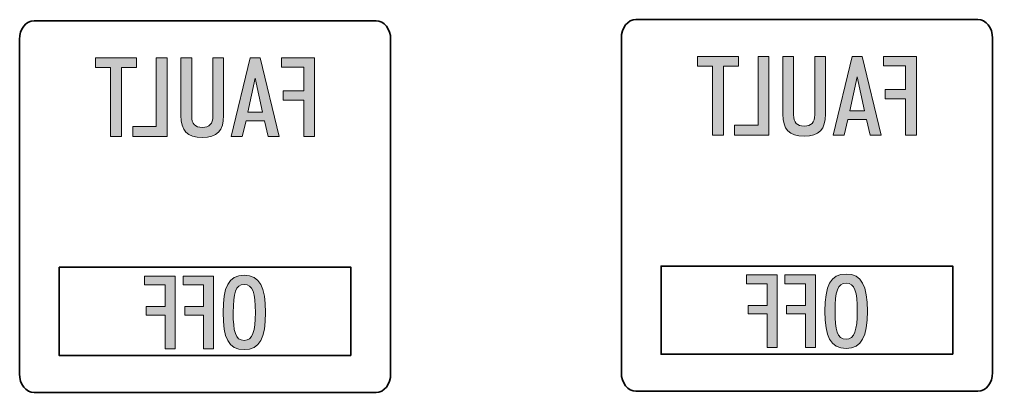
# Model space of a CAD drawing. Header units: millimetres. Extents: x 8 to 201, y 31 to 295.
# Drawn here: x 7.9 to 44.6, y 99.8 to 113.85 of the extents above; entities that cross this region are included whole.
import ezdxf

# ---------------------------------------------------------------- set-up
doc = ezdxf.new("R2010")
doc.units = ezdxf.units.MM
doc.header["$MEASUREMENT"] = 0
doc.layers.add('Layer 1', color=7, linetype='Continuous', lineweight=0)

# ---------------------------------------------------------------- blocks, each defined once
blk = doc.blocks.new('Block_148')
at = {"layer": 'Layer 1', "true_color": 0x1d1e1b, "transparency": 33554687}
h = blk.add_hatch(color=250, dxfattribs=at)
h.dxf.hatch_style = 2
edge = h.paths.add_edge_path()
edge.add_spline(control_points=[(13.774, 101.45), (13.774, 101.45), (13.394, 101.45), (13.394, 101.45), (13.394, 101.45), (13.394, 102.71), (13.394, 102.71), (13.394, 102.71), (12.683, 102.71), (12.683, 102.71), (12.683, 102.71), (12.683, 103.036), (12.683, 103.036), (12.683, 103.036), (13.394, 103.036), (13.394, 103.036), (13.394, 103.036), (13.394, 103.852), (13.394, 103.852), (13.394, 103.852), (12.62, 103.852), (12.62, 103.852), (12.62, 103.852), (12.62, 104.181), (12.62, 104.181), (12.62, 104.181), (13.774, 104.181), (13.774, 104.181), (13.774, 104.181), (13.774, 101.45), (13.774, 101.45)], knot_values=[0, 0, 0, 0, 1, 1, 1, 2, 2, 2, 3, 3, 3, 4, 4, 4, 5, 5, 5, 6, 6, 6, 7, 7, 7, 8, 8, 8, 9, 9, 9, 10, 10, 10, 10], degree=3, periodic=0)
h = blk.add_hatch(color=250, dxfattribs=at)
h.dxf.hatch_style = 2
edge = h.paths.add_edge_path()
edge.add_spline(control_points=[(15.224, 101.45), (15.224, 101.45), (14.845, 101.45), (14.845, 101.45), (14.845, 101.45), (14.845, 102.71), (14.845, 102.71), (14.845, 102.71), (14.133, 102.71), (14.133, 102.71), (14.133, 102.71), (14.133, 103.036), (14.133, 103.036), (14.133, 103.036), (14.845, 103.036), (14.845, 103.036), (14.845, 103.036), (14.845, 103.852), (14.845, 103.852), (14.845, 103.852), (14.07, 103.852), (14.07, 103.852), (14.07, 103.852), (14.07, 104.181), (14.07, 104.181), (14.07, 104.181), (15.224, 104.181), (15.224, 104.181), (15.224, 104.181), (15.224, 101.45), (15.224, 101.45)], knot_values=[0, 0, 0, 0, 1, 1, 1, 2, 2, 2, 3, 3, 3, 4, 4, 4, 5, 5, 5, 6, 6, 6, 7, 7, 7, 8, 8, 8, 9, 9, 9, 10, 10, 10, 10], degree=3, periodic=0)
h = blk.add_hatch(color=250, dxfattribs=at)
h.dxf.hatch_style = 2
edge = h.paths.add_edge_path()
edge.add_spline(control_points=[(16.797, 102.821), (16.797, 103.538), (16.706, 103.875), (16.378, 103.875), (16.05, 103.875), (15.963, 103.538), (15.963, 102.821), (15.963, 102.105), (16.038, 101.764), (16.374, 101.764), (16.698, 101.764), (16.797, 102.101), (16.797, 102.821)], knot_values=[0, 0, 0, 0, 1, 1, 1, 2, 2, 2, 3, 3, 3, 4, 4, 4, 4], degree=3, periodic=0)
edge = h.paths.add_edge_path()
edge.add_spline(control_points=[(17.18, 102.814), (17.18, 101.856), (16.971, 101.416), (16.378, 101.416), (15.785, 101.416), (15.58, 101.86), (15.58, 102.814), (15.58, 103.771), (15.785, 104.216), (16.378, 104.216), (16.971, 104.216), (17.18, 103.771), (17.18, 102.814)], knot_values=[0, 0, 0, 0, 1, 1, 1, 2, 2, 2, 3, 3, 3, 4, 4, 4, 4], degree=3, periodic=0)
at = {"layer": 'Layer 1'}
for points, knots in [([(13.774, 101.45), (13.774, 101.45), (13.394, 101.45), (13.394, 101.45), (13.394, 101.45), (13.394, 102.71), (13.394, 102.71), (13.394, 102.71), (12.683, 102.71), (12.683, 102.71), (12.683, 102.71), (12.683, 103.036), (12.683, 103.036), (12.683, 103.036), (13.394, 103.036), (13.394, 103.036), (13.394, 103.036), (13.394, 103.852), (13.394, 103.852), (13.394, 103.852), (12.62, 103.852), (12.62, 103.852), (12.62, 103.852), (12.62, 104.181), (12.62, 104.181), (12.62, 104.181), (13.774, 104.181), (13.774, 104.181), (13.774, 104.181), (13.774, 101.45), (13.774, 101.45)], [0, 0, 0, 0, 1, 1, 1, 2, 2, 2, 3, 3, 3, 4, 4, 4, 5, 5, 5, 6, 6, 6, 7, 7, 7, 8, 8, 8, 9, 9, 9, 10, 10, 10, 10]), ([(15.224, 101.45), (15.224, 101.45), (14.845, 101.45), (14.845, 101.45), (14.845, 101.45), (14.845, 102.71), (14.845, 102.71), (14.845, 102.71), (14.133, 102.71), (14.133, 102.71), (14.133, 102.71), (14.133, 103.036), (14.133, 103.036), (14.133, 103.036), (14.845, 103.036), (14.845, 103.036), (14.845, 103.036), (14.845, 103.852), (14.845, 103.852), (14.845, 103.852), (14.07, 103.852), (14.07, 103.852), (14.07, 103.852), (14.07, 104.181), (14.07, 104.181), (14.07, 104.181), (15.224, 104.181), (15.224, 104.181), (15.224, 104.181), (15.224, 101.45), (15.224, 101.45)], [0, 0, 0, 0, 1, 1, 1, 2, 2, 2, 3, 3, 3, 4, 4, 4, 5, 5, 5, 6, 6, 6, 7, 7, 7, 8, 8, 8, 9, 9, 9, 10, 10, 10, 10]), ([(17.18, 102.814), (17.18, 101.856), (16.971, 101.416), (16.378, 101.416), (15.785, 101.416), (15.58, 101.86), (15.58, 102.814), (15.58, 103.771), (15.785, 104.216), (16.378, 104.216), (16.971, 104.216), (17.18, 103.771), (17.18, 102.814)], [0, 0, 0, 0, 1, 1, 1, 2, 2, 2, 3, 3, 3, 4, 4, 4, 4]), ([(16.797, 102.821), (16.797, 103.538), (16.706, 103.875), (16.378, 103.875), (16.05, 103.875), (15.963, 103.538), (15.963, 102.821), (15.963, 102.105), (16.038, 101.764), (16.374, 101.764), (16.698, 101.764), (16.797, 102.101), (16.797, 102.821)], [0, 0, 0, 0, 1, 1, 1, 2, 2, 2, 3, 3, 3, 4, 4, 4, 4])]:
    blk.add_open_spline(points, degree=3, knots=knots, dxfattribs=at)
blk = doc.blocks.new('Block_149')
at = {"layer": 'Layer 1', "true_color": 0x1d1e1b, "transparency": 33554687}
h = blk.add_hatch(color=250, dxfattribs=at)
h.dxf.hatch_style = 2
edge = h.paths.add_edge_path()
edge.add_spline(control_points=[(11.747, 109.448), (11.747, 109.448), (11.331, 109.448), (11.331, 109.448), (11.331, 109.448), (11.331, 112.041), (11.331, 112.041), (11.331, 112.041), (10.766, 112.041), (10.766, 112.041), (10.766, 112.041), (10.766, 112.411), (10.766, 112.411), (10.766, 112.411), (12.313, 112.411), (12.313, 112.411), (12.313, 112.411), (12.313, 112.041), (12.313, 112.041), (12.313, 112.041), (11.747, 112.041), (11.747, 112.041), (11.747, 112.041), (11.747, 109.448), (11.747, 109.448)], knot_values=[0, 0, 0, 0, 1, 1, 1, 2, 2, 2, 3, 3, 3, 4, 4, 4, 5, 5, 5, 6, 6, 6, 7, 7, 7, 8, 8, 8, 8], degree=3, periodic=0)
h = blk.add_hatch(color=250, dxfattribs=at)
h.dxf.hatch_style = 2
edge = h.paths.add_edge_path()
edge.add_spline(control_points=[(13.466, 109.448), (13.466, 109.448), (12.172, 109.448), (12.172, 109.448), (12.172, 109.448), (12.172, 109.818), (12.172, 109.818), (12.172, 109.818), (13.055, 109.818), (13.055, 109.818), (13.055, 109.818), (13.055, 112.411), (13.055, 112.411), (13.055, 112.411), (13.466, 112.411), (13.466, 112.411), (13.466, 112.411), (13.466, 109.448), (13.466, 109.448)], knot_values=[0, 0, 0, 0, 1, 1, 1, 2, 2, 2, 3, 3, 3, 4, 4, 4, 5, 5, 5, 6, 6, 6, 6], degree=3, periodic=0)
h = blk.add_hatch(color=250, dxfattribs=at)
h.dxf.hatch_style = 2
edge = h.paths.add_edge_path()
edge.add_spline(control_points=[(15.601, 110.238), (15.601, 109.668), (15.356, 109.411), (14.795, 109.411), (14.233, 109.411), (13.989, 109.668), (13.989, 110.238), (13.989, 110.238), (13.989, 112.411), (13.989, 112.411), (13.989, 112.411), (14.396, 112.411), (14.396, 112.411), (14.396, 112.411), (14.396, 110.204), (14.396, 110.204), (14.396, 109.922), (14.525, 109.789), (14.795, 109.789), (15.065, 109.789), (15.194, 109.922), (15.194, 110.204), (15.194, 110.204), (15.194, 112.411), (15.194, 112.411), (15.194, 112.411), (15.601, 112.411), (15.601, 112.411), (15.601, 112.411), (15.601, 110.238), (15.601, 110.238)], knot_values=[0, 0, 0, 0, 1, 1, 1, 2, 2, 2, 3, 3, 3, 4, 4, 4, 5, 5, 5, 6, 6, 6, 7, 7, 7, 8, 8, 8, 9, 9, 9, 10, 10, 10, 10], degree=3, periodic=0)
h = blk.add_hatch(color=250, dxfattribs=at)
h.dxf.hatch_style = 2
edge = h.paths.add_edge_path()
edge.add_spline(control_points=[(16.792, 111.646), (16.792, 111.646), (16.518, 110.362), (16.518, 110.362), (16.518, 110.362), (17.067, 110.362), (17.067, 110.362), (17.067, 110.362), (16.792, 111.646), (16.792, 111.646)], knot_values=[0, 0, 0, 0, 1, 1, 1, 2, 2, 2, 3, 3, 3, 3], degree=3, periodic=0)
edge = h.paths.add_edge_path()
edge.add_spline(control_points=[(17.701, 109.448), (17.701, 109.448), (17.285, 109.448), (17.285, 109.448), (17.285, 109.448), (17.144, 110.03), (17.144, 110.03), (17.144, 110.03), (16.445, 110.03), (16.445, 110.03), (16.445, 110.03), (16.299, 109.448), (16.299, 109.448), (16.299, 109.448), (15.884, 109.448), (15.884, 109.448), (15.884, 109.448), (16.6, 112.411), (16.6, 112.411), (16.6, 112.411), (16.985, 112.411), (16.985, 112.411), (16.985, 112.411), (17.701, 109.448), (17.701, 109.448)], knot_values=[0, 0, 0, 0, 1, 1, 1, 2, 2, 2, 3, 3, 3, 4, 4, 4, 5, 5, 5, 6, 6, 6, 7, 7, 7, 8, 8, 8, 8], degree=3, periodic=0)
h = blk.add_hatch(color=250, dxfattribs=at)
h.dxf.hatch_style = 2
edge = h.paths.add_edge_path()
edge.add_spline(control_points=[(19.034, 109.448), (19.034, 109.448), (18.623, 109.448), (18.623, 109.448), (18.623, 109.448), (18.623, 110.815), (18.623, 110.815), (18.623, 110.815), (17.851, 110.815), (17.851, 110.815), (17.851, 110.815), (17.851, 111.168), (17.851, 111.168), (17.851, 111.168), (18.623, 111.168), (18.623, 111.168), (18.623, 111.168), (18.623, 112.053), (18.623, 112.053), (18.623, 112.053), (17.783, 112.053), (17.783, 112.053), (17.783, 112.053), (17.783, 112.411), (17.783, 112.411), (17.783, 112.411), (19.034, 112.411), (19.034, 112.411), (19.034, 112.411), (19.034, 109.448), (19.034, 109.448)], knot_values=[0, 0, 0, 0, 1, 1, 1, 2, 2, 2, 3, 3, 3, 4, 4, 4, 5, 5, 5, 6, 6, 6, 7, 7, 7, 8, 8, 8, 9, 9, 9, 10, 10, 10, 10], degree=3, periodic=0)
at = {"layer": 'Layer 1'}
for points, knots in [([(11.747, 109.448), (11.747, 109.448), (11.331, 109.448), (11.331, 109.448), (11.331, 109.448), (11.331, 112.041), (11.331, 112.041), (11.331, 112.041), (10.766, 112.041), (10.766, 112.041), (10.766, 112.041), (10.766, 112.411), (10.766, 112.411), (10.766, 112.411), (12.313, 112.411), (12.313, 112.411), (12.313, 112.411), (12.313, 112.041), (12.313, 112.041), (12.313, 112.041), (11.747, 112.041), (11.747, 112.041), (11.747, 112.041), (11.747, 109.448), (11.747, 109.448)], [0, 0, 0, 0, 1, 1, 1, 2, 2, 2, 3, 3, 3, 4, 4, 4, 5, 5, 5, 6, 6, 6, 7, 7, 7, 8, 8, 8, 8]), ([(13.466, 109.448), (13.466, 109.448), (12.172, 109.448), (12.172, 109.448), (12.172, 109.448), (12.172, 109.818), (12.172, 109.818), (12.172, 109.818), (13.055, 109.818), (13.055, 109.818), (13.055, 109.818), (13.055, 112.411), (13.055, 112.411), (13.055, 112.411), (13.466, 112.411), (13.466, 112.411), (13.466, 112.411), (13.466, 109.448), (13.466, 109.448)], [0, 0, 0, 0, 1, 1, 1, 2, 2, 2, 3, 3, 3, 4, 4, 4, 5, 5, 5, 6, 6, 6, 6]), ([(15.601, 110.238), (15.601, 109.668), (15.356, 109.411), (14.795, 109.411), (14.233, 109.411), (13.989, 109.668), (13.989, 110.238), (13.989, 110.238), (13.989, 112.411), (13.989, 112.411), (13.989, 112.411), (14.396, 112.411), (14.396, 112.411), (14.396, 112.411), (14.396, 110.204), (14.396, 110.204), (14.396, 109.922), (14.525, 109.789), (14.795, 109.789), (15.065, 109.789), (15.194, 109.922), (15.194, 110.204), (15.194, 110.204), (15.194, 112.411), (15.194, 112.411), (15.194, 112.411), (15.601, 112.411), (15.601, 112.411), (15.601, 112.411), (15.601, 110.238), (15.601, 110.238)], [0, 0, 0, 0, 1, 1, 1, 2, 2, 2, 3, 3, 3, 4, 4, 4, 5, 5, 5, 6, 6, 6, 7, 7, 7, 8, 8, 8, 9, 9, 9, 10, 10, 10, 10]), ([(17.701, 109.448), (17.701, 109.448), (17.285, 109.448), (17.285, 109.448), (17.285, 109.448), (17.144, 110.03), (17.144, 110.03), (17.144, 110.03), (16.445, 110.03), (16.445, 110.03), (16.445, 110.03), (16.299, 109.448), (16.299, 109.448), (16.299, 109.448), (15.884, 109.448), (15.884, 109.448), (15.884, 109.448), (16.6, 112.411), (16.6, 112.411), (16.6, 112.411), (16.985, 112.411), (16.985, 112.411), (16.985, 112.411), (17.701, 109.448), (17.701, 109.448)], [0, 0, 0, 0, 1, 1, 1, 2, 2, 2, 3, 3, 3, 4, 4, 4, 5, 5, 5, 6, 6, 6, 7, 7, 7, 8, 8, 8, 8]), ([(19.034, 109.448), (19.034, 109.448), (18.623, 109.448), (18.623, 109.448), (18.623, 109.448), (18.623, 110.815), (18.623, 110.815), (18.623, 110.815), (17.851, 110.815), (17.851, 110.815), (17.851, 110.815), (17.851, 111.168), (17.851, 111.168), (17.851, 111.168), (18.623, 111.168), (18.623, 111.168), (18.623, 111.168), (18.623, 112.053), (18.623, 112.053), (18.623, 112.053), (17.783, 112.053), (17.783, 112.053), (17.783, 112.053), (17.783, 112.411), (17.783, 112.411), (17.783, 112.411), (19.034, 112.411), (19.034, 112.411), (19.034, 112.411), (19.034, 109.448), (19.034, 109.448)], [0, 0, 0, 0, 1, 1, 1, 2, 2, 2, 3, 3, 3, 4, 4, 4, 5, 5, 5, 6, 6, 6, 7, 7, 7, 8, 8, 8, 9, 9, 9, 10, 10, 10, 10]), ([(16.792, 111.646), (16.792, 111.646), (16.518, 110.362), (16.518, 110.362), (16.518, 110.362), (17.067, 110.362), (17.067, 110.362), (17.067, 110.362), (16.792, 111.646), (16.792, 111.646)], [0, 0, 0, 0, 1, 1, 1, 2, 2, 2, 3, 3, 3, 3])]:
    blk.add_open_spline(points, degree=3, knots=knots, dxfattribs=at)
blk = doc.blocks.new('Block_150')
at = {"layer": 'Layer 1', "true_color": 0x1d1e1b, "transparency": 33554687}
h = blk.add_hatch(color=250, dxfattribs=at)
h.dxf.hatch_style = 2
edge = h.paths.add_edge_path()
edge.add_spline(control_points=[(39.5, 102.871), (39.5, 103.587), (39.409, 103.924), (39.081, 103.924), (38.753, 103.924), (38.666, 103.587), (38.666, 102.871), (38.666, 102.154), (38.741, 101.813), (39.077, 101.813), (39.401, 101.813), (39.5, 102.151), (39.5, 102.871)], knot_values=[0, 0, 0, 0, 1, 1, 1, 2, 2, 2, 3, 3, 3, 4, 4, 4, 4], degree=3, periodic=0)
edge = h.paths.add_edge_path()
edge.add_spline(control_points=[(39.883, 102.863), (39.883, 101.905), (39.674, 101.465), (39.081, 101.465), (38.488, 101.465), (38.283, 101.909), (38.283, 102.863), (38.283, 103.821), (38.488, 104.265), (39.081, 104.265), (39.674, 104.265), (39.883, 103.821), (39.883, 102.863)], knot_values=[0, 0, 0, 0, 1, 1, 1, 2, 2, 2, 3, 3, 3, 4, 4, 4, 4], degree=3, periodic=0)
h = blk.add_hatch(color=250, dxfattribs=at)
h.dxf.hatch_style = 2
edge = h.paths.add_edge_path()
edge.add_spline(control_points=[(36.477, 101.499), (36.477, 101.499), (36.098, 101.499), (36.098, 101.499), (36.098, 101.499), (36.098, 102.76), (36.098, 102.76), (36.098, 102.76), (35.386, 102.76), (35.386, 102.76), (35.386, 102.76), (35.386, 103.085), (35.386, 103.085), (35.386, 103.085), (36.098, 103.085), (36.098, 103.085), (36.098, 103.085), (36.098, 103.901), (36.098, 103.901), (36.098, 103.901), (35.323, 103.901), (35.323, 103.901), (35.323, 103.901), (35.323, 104.231), (35.323, 104.231), (35.323, 104.231), (36.477, 104.231), (36.477, 104.231), (36.477, 104.231), (36.477, 101.499), (36.477, 101.499)], knot_values=[0, 0, 0, 0, 1, 1, 1, 2, 2, 2, 3, 3, 3, 4, 4, 4, 5, 5, 5, 6, 6, 6, 7, 7, 7, 8, 8, 8, 9, 9, 9, 10, 10, 10, 10], degree=3, periodic=0)
h = blk.add_hatch(color=250, dxfattribs=at)
h.dxf.hatch_style = 2
edge = h.paths.add_edge_path()
edge.add_spline(control_points=[(37.927, 101.499), (37.927, 101.499), (37.548, 101.499), (37.548, 101.499), (37.548, 101.499), (37.548, 102.76), (37.548, 102.76), (37.548, 102.76), (36.837, 102.76), (36.837, 102.76), (36.837, 102.76), (36.837, 103.085), (36.837, 103.085), (36.837, 103.085), (37.548, 103.085), (37.548, 103.085), (37.548, 103.085), (37.548, 103.901), (37.548, 103.901), (37.548, 103.901), (36.773, 103.901), (36.773, 103.901), (36.773, 103.901), (36.773, 104.231), (36.773, 104.231), (36.773, 104.231), (37.927, 104.231), (37.927, 104.231), (37.927, 104.231), (37.927, 101.499), (37.927, 101.499)], knot_values=[0, 0, 0, 0, 1, 1, 1, 2, 2, 2, 3, 3, 3, 4, 4, 4, 5, 5, 5, 6, 6, 6, 7, 7, 7, 8, 8, 8, 9, 9, 9, 10, 10, 10, 10], degree=3, periodic=0)
at = {"layer": 'Layer 1'}
for points, knots in [([(39.883, 102.863), (39.883, 101.905), (39.674, 101.465), (39.081, 101.465), (38.488, 101.465), (38.283, 101.909), (38.283, 102.863), (38.283, 103.821), (38.488, 104.265), (39.081, 104.265), (39.674, 104.265), (39.883, 103.821), (39.883, 102.863)], [0, 0, 0, 0, 1, 1, 1, 2, 2, 2, 3, 3, 3, 4, 4, 4, 4]), ([(36.477, 101.499), (36.477, 101.499), (36.098, 101.499), (36.098, 101.499), (36.098, 101.499), (36.098, 102.76), (36.098, 102.76), (36.098, 102.76), (35.386, 102.76), (35.386, 102.76), (35.386, 102.76), (35.386, 103.085), (35.386, 103.085), (35.386, 103.085), (36.098, 103.085), (36.098, 103.085), (36.098, 103.085), (36.098, 103.901), (36.098, 103.901), (36.098, 103.901), (35.323, 103.901), (35.323, 103.901), (35.323, 103.901), (35.323, 104.231), (35.323, 104.231), (35.323, 104.231), (36.477, 104.231), (36.477, 104.231), (36.477, 104.231), (36.477, 101.499), (36.477, 101.499)], [0, 0, 0, 0, 1, 1, 1, 2, 2, 2, 3, 3, 3, 4, 4, 4, 5, 5, 5, 6, 6, 6, 7, 7, 7, 8, 8, 8, 9, 9, 9, 10, 10, 10, 10]), ([(37.927, 101.499), (37.927, 101.499), (37.548, 101.499), (37.548, 101.499), (37.548, 101.499), (37.548, 102.76), (37.548, 102.76), (37.548, 102.76), (36.837, 102.76), (36.837, 102.76), (36.837, 102.76), (36.837, 103.085), (36.837, 103.085), (36.837, 103.085), (37.548, 103.085), (37.548, 103.085), (37.548, 103.085), (37.548, 103.901), (37.548, 103.901), (37.548, 103.901), (36.773, 103.901), (36.773, 103.901), (36.773, 103.901), (36.773, 104.231), (36.773, 104.231), (36.773, 104.231), (37.927, 104.231), (37.927, 104.231), (37.927, 104.231), (37.927, 101.499), (37.927, 101.499)], [0, 0, 0, 0, 1, 1, 1, 2, 2, 2, 3, 3, 3, 4, 4, 4, 5, 5, 5, 6, 6, 6, 7, 7, 7, 8, 8, 8, 9, 9, 9, 10, 10, 10, 10]), ([(39.5, 102.871), (39.5, 103.587), (39.409, 103.924), (39.081, 103.924), (38.753, 103.924), (38.666, 103.587), (38.666, 102.871), (38.666, 102.154), (38.741, 101.813), (39.077, 101.813), (39.401, 101.813), (39.5, 102.151), (39.5, 102.871)], [0, 0, 0, 0, 1, 1, 1, 2, 2, 2, 3, 3, 3, 4, 4, 4, 4])]:
    blk.add_open_spline(points, degree=3, knots=knots, dxfattribs=at)
blk = doc.blocks.new('Block_151')
at = {"layer": 'Layer 1', "true_color": 0x1d1e1b, "transparency": 33554687}
h = blk.add_hatch(color=250, dxfattribs=at)
h.dxf.hatch_style = 2
edge = h.paths.add_edge_path()
edge.add_spline(control_points=[(34.451, 109.497), (34.451, 109.497), (34.035, 109.497), (34.035, 109.497), (34.035, 109.497), (34.035, 112.09), (34.035, 112.09), (34.035, 112.09), (33.469, 112.09), (33.469, 112.09), (33.469, 112.09), (33.469, 112.46), (33.469, 112.46), (33.469, 112.46), (35.016, 112.46), (35.016, 112.46), (35.016, 112.46), (35.016, 112.09), (35.016, 112.09), (35.016, 112.09), (34.451, 112.09), (34.451, 112.09), (34.451, 112.09), (34.451, 109.497), (34.451, 109.497)], knot_values=[0, 0, 0, 0, 1, 1, 1, 2, 2, 2, 3, 3, 3, 4, 4, 4, 5, 5, 5, 6, 6, 6, 7, 7, 7, 8, 8, 8, 8], degree=3, periodic=0)
h = blk.add_hatch(color=250, dxfattribs=at)
h.dxf.hatch_style = 2
edge = h.paths.add_edge_path()
edge.add_spline(control_points=[(36.169, 109.497), (36.169, 109.497), (34.875, 109.497), (34.875, 109.497), (34.875, 109.497), (34.875, 109.867), (34.875, 109.867), (34.875, 109.867), (35.758, 109.867), (35.758, 109.867), (35.758, 109.867), (35.758, 112.46), (35.758, 112.46), (35.758, 112.46), (36.169, 112.46), (36.169, 112.46), (36.169, 112.46), (36.169, 109.497), (36.169, 109.497)], knot_values=[0, 0, 0, 0, 1, 1, 1, 2, 2, 2, 3, 3, 3, 4, 4, 4, 5, 5, 5, 6, 6, 6, 6], degree=3, periodic=0)
h = blk.add_hatch(color=250, dxfattribs=at)
h.dxf.hatch_style = 2
edge = h.paths.add_edge_path()
edge.add_spline(control_points=[(38.304, 110.287), (38.304, 109.718), (38.06, 109.46), (37.498, 109.46), (36.937, 109.46), (36.692, 109.718), (36.692, 110.287), (36.692, 110.287), (36.692, 112.46), (36.692, 112.46), (36.692, 112.46), (37.1, 112.46), (37.1, 112.46), (37.1, 112.46), (37.1, 110.254), (37.1, 110.254), (37.1, 109.971), (37.228, 109.838), (37.498, 109.838), (37.768, 109.838), (37.897, 109.971), (37.897, 110.254), (37.897, 110.254), (37.897, 112.46), (37.897, 112.46), (37.897, 112.46), (38.304, 112.46), (38.304, 112.46), (38.304, 112.46), (38.304, 110.287), (38.304, 110.287)], knot_values=[0, 0, 0, 0, 1, 1, 1, 2, 2, 2, 3, 3, 3, 4, 4, 4, 5, 5, 5, 6, 6, 6, 7, 7, 7, 8, 8, 8, 9, 9, 9, 10, 10, 10, 10], degree=3, periodic=0)
h = blk.add_hatch(color=250, dxfattribs=at)
h.dxf.hatch_style = 2
edge = h.paths.add_edge_path()
edge.add_spline(control_points=[(39.496, 111.696), (39.496, 111.696), (39.221, 110.412), (39.221, 110.412), (39.221, 110.412), (39.77, 110.412), (39.77, 110.412), (39.77, 110.412), (39.496, 111.696), (39.496, 111.696)], knot_values=[0, 0, 0, 0, 1, 1, 1, 2, 2, 2, 3, 3, 3, 3], degree=3, periodic=0)
edge = h.paths.add_edge_path()
edge.add_spline(control_points=[(40.404, 109.497), (40.404, 109.497), (39.989, 109.497), (39.989, 109.497), (39.989, 109.497), (39.847, 110.079), (39.847, 110.079), (39.847, 110.079), (39.148, 110.079), (39.148, 110.079), (39.148, 110.079), (39.003, 109.497), (39.003, 109.497), (39.003, 109.497), (38.587, 109.497), (38.587, 109.497), (38.587, 109.497), (39.303, 112.46), (39.303, 112.46), (39.303, 112.46), (39.689, 112.46), (39.689, 112.46), (39.689, 112.46), (40.404, 109.497), (40.404, 109.497)], knot_values=[0, 0, 0, 0, 1, 1, 1, 2, 2, 2, 3, 3, 3, 4, 4, 4, 5, 5, 5, 6, 6, 6, 7, 7, 7, 8, 8, 8, 8], degree=3, periodic=0)
h = blk.add_hatch(color=250, dxfattribs=at)
h.dxf.hatch_style = 2
edge = h.paths.add_edge_path()
edge.add_spline(control_points=[(41.737, 109.497), (41.737, 109.497), (41.326, 109.497), (41.326, 109.497), (41.326, 109.497), (41.326, 110.865), (41.326, 110.865), (41.326, 110.865), (40.554, 110.865), (40.554, 110.865), (40.554, 110.865), (40.554, 111.218), (40.554, 111.218), (40.554, 111.218), (41.326, 111.218), (41.326, 111.218), (41.326, 111.218), (41.326, 112.103), (41.326, 112.103), (41.326, 112.103), (40.486, 112.103), (40.486, 112.103), (40.486, 112.103), (40.486, 112.46), (40.486, 112.46), (40.486, 112.46), (41.737, 112.46), (41.737, 112.46), (41.737, 112.46), (41.737, 109.497), (41.737, 109.497)], knot_values=[0, 0, 0, 0, 1, 1, 1, 2, 2, 2, 3, 3, 3, 4, 4, 4, 5, 5, 5, 6, 6, 6, 7, 7, 7, 8, 8, 8, 9, 9, 9, 10, 10, 10, 10], degree=3, periodic=0)
at = {"layer": 'Layer 1'}
for points, knots in [([(34.451, 109.497), (34.451, 109.497), (34.035, 109.497), (34.035, 109.497), (34.035, 109.497), (34.035, 112.09), (34.035, 112.09), (34.035, 112.09), (33.469, 112.09), (33.469, 112.09), (33.469, 112.09), (33.469, 112.46), (33.469, 112.46), (33.469, 112.46), (35.016, 112.46), (35.016, 112.46), (35.016, 112.46), (35.016, 112.09), (35.016, 112.09), (35.016, 112.09), (34.451, 112.09), (34.451, 112.09), (34.451, 112.09), (34.451, 109.497), (34.451, 109.497)], [0, 0, 0, 0, 1, 1, 1, 2, 2, 2, 3, 3, 3, 4, 4, 4, 5, 5, 5, 6, 6, 6, 7, 7, 7, 8, 8, 8, 8]), ([(36.169, 109.497), (36.169, 109.497), (34.875, 109.497), (34.875, 109.497), (34.875, 109.497), (34.875, 109.867), (34.875, 109.867), (34.875, 109.867), (35.758, 109.867), (35.758, 109.867), (35.758, 109.867), (35.758, 112.46), (35.758, 112.46), (35.758, 112.46), (36.169, 112.46), (36.169, 112.46), (36.169, 112.46), (36.169, 109.497), (36.169, 109.497)], [0, 0, 0, 0, 1, 1, 1, 2, 2, 2, 3, 3, 3, 4, 4, 4, 5, 5, 5, 6, 6, 6, 6]), ([(38.304, 110.287), (38.304, 109.718), (38.06, 109.46), (37.498, 109.46), (36.937, 109.46), (36.692, 109.718), (36.692, 110.287), (36.692, 110.287), (36.692, 112.46), (36.692, 112.46), (36.692, 112.46), (37.1, 112.46), (37.1, 112.46), (37.1, 112.46), (37.1, 110.254), (37.1, 110.254), (37.1, 109.971), (37.228, 109.838), (37.498, 109.838), (37.768, 109.838), (37.897, 109.971), (37.897, 110.254), (37.897, 110.254), (37.897, 112.46), (37.897, 112.46), (37.897, 112.46), (38.304, 112.46), (38.304, 112.46), (38.304, 112.46), (38.304, 110.287), (38.304, 110.287)], [0, 0, 0, 0, 1, 1, 1, 2, 2, 2, 3, 3, 3, 4, 4, 4, 5, 5, 5, 6, 6, 6, 7, 7, 7, 8, 8, 8, 9, 9, 9, 10, 10, 10, 10]), ([(40.404, 109.497), (40.404, 109.497), (39.989, 109.497), (39.989, 109.497), (39.989, 109.497), (39.847, 110.079), (39.847, 110.079), (39.847, 110.079), (39.148, 110.079), (39.148, 110.079), (39.148, 110.079), (39.003, 109.497), (39.003, 109.497), (39.003, 109.497), (38.587, 109.497), (38.587, 109.497), (38.587, 109.497), (39.303, 112.46), (39.303, 112.46), (39.303, 112.46), (39.689, 112.46), (39.689, 112.46), (39.689, 112.46), (40.404, 109.497), (40.404, 109.497)], [0, 0, 0, 0, 1, 1, 1, 2, 2, 2, 3, 3, 3, 4, 4, 4, 5, 5, 5, 6, 6, 6, 7, 7, 7, 8, 8, 8, 8]), ([(41.737, 109.497), (41.737, 109.497), (41.326, 109.497), (41.326, 109.497), (41.326, 109.497), (41.326, 110.865), (41.326, 110.865), (41.326, 110.865), (40.554, 110.865), (40.554, 110.865), (40.554, 110.865), (40.554, 111.218), (40.554, 111.218), (40.554, 111.218), (41.326, 111.218), (41.326, 111.218), (41.326, 111.218), (41.326, 112.103), (41.326, 112.103), (41.326, 112.103), (40.486, 112.103), (40.486, 112.103), (40.486, 112.103), (40.486, 112.46), (40.486, 112.46), (40.486, 112.46), (41.737, 112.46), (41.737, 112.46), (41.737, 112.46), (41.737, 109.497), (41.737, 109.497)], [0, 0, 0, 0, 1, 1, 1, 2, 2, 2, 3, 3, 3, 4, 4, 4, 5, 5, 5, 6, 6, 6, 7, 7, 7, 8, 8, 8, 9, 9, 9, 10, 10, 10, 10]), ([(39.496, 111.696), (39.496, 111.696), (39.221, 110.412), (39.221, 110.412), (39.221, 110.412), (39.77, 110.412), (39.77, 110.412), (39.77, 110.412), (39.496, 111.696), (39.496, 111.696)], [0, 0, 0, 0, 1, 1, 1, 2, 2, 2, 3, 3, 3, 3])]:
    blk.add_open_spline(points, degree=3, knots=knots, dxfattribs=at)

msp = doc.modelspace()

# ---------------------------------------------------------------- linework, layer by layer
at = {"layer": 'Layer 1', "color": 250, "lineweight": 35, "true_color": 0x1d1e1b}
for points in [[(20.4, 101.193), (9.4, 101.193), (9.4, 104.517), (20.4, 104.517)], [(43.103, 101.242), (32.103, 101.242), (32.103, 104.566), (43.103, 104.566)]]:
    msp.add_lwpolyline(points, close=True, dxfattribs=at)
at = {"layer": 'Layer 1', "color": 250, "lineweight": 35, "true_color": 0x1d1d1b}
for points in [[(21.35, 113.802), (21.35, 113.802), (8.45, 113.802), (8.45, 113.802), (8.147, 113.802), (7.9, 113.487), (7.9, 113.102), (7.9, 113.102), (7.9, 100.502), (7.9, 100.502), (7.9, 100.117), (8.147, 99.802), (8.45, 99.802), (8.45, 99.802), (21.35, 99.802), (21.35, 99.802), (21.652, 99.802), (21.9, 100.117), (21.9, 100.502), (21.9, 100.502), (21.9, 113.102), (21.9, 113.102), (21.9, 113.487), (21.652, 113.802), (21.35, 113.802)], [(44.053, 113.851), (44.053, 113.851), (31.153, 113.851), (31.153, 113.851), (30.851, 113.851), (30.603, 113.536), (30.603, 113.151), (30.603, 113.151), (30.603, 100.551), (30.603, 100.551), (30.603, 100.166), (30.851, 99.851), (31.153, 99.851), (31.153, 99.851), (44.053, 99.851), (44.053, 99.851), (44.356, 99.851), (44.603, 100.166), (44.603, 100.551), (44.603, 100.551), (44.603, 113.151), (44.603, 113.151), (44.603, 113.536), (44.356, 113.851), (44.053, 113.851)]]:
    msp.add_open_spline(points, degree=3, knots=[0, 0, 0, 0, 1, 1, 1, 2, 2, 2, 3, 3, 3, 4, 4, 4, 5, 5, 5, 6, 6, 6, 7, 7, 7, 8, 8, 8, 8], dxfattribs=at)

# ---------------------------------------------------------------- block references
at = {"layer": 'Layer 1'}
for name in ['Block_149', 'Block_151', 'Block_150', 'Block_148']:
    msp.add_blockref(name, (0, 0), dxfattribs=at)

doc.saveas('drawing.dxf')
